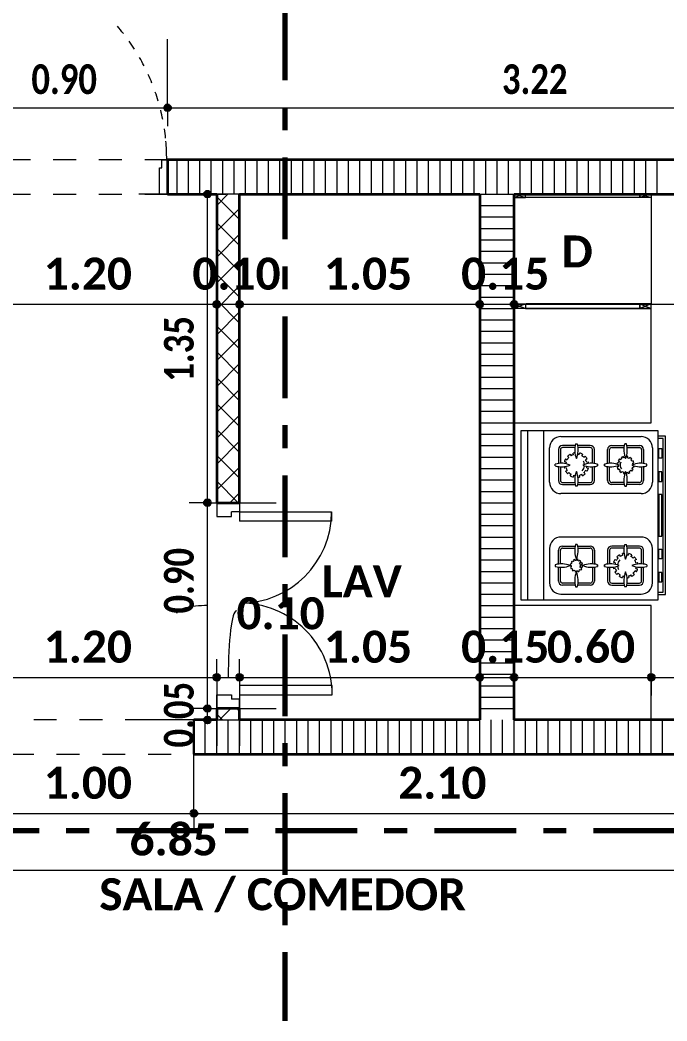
# Model space of a CAD drawing. Header units: metres. Extents: x -144 to 1000, y -717 to 29.
# Drawn here: x 516.97 to 519.798, y -555.442 to -551.063 of the extents above; entities that cross this region are included whole.
import ezdxf

# ---------------------------------------------------------------- set-up
doc = ezdxf.new("R2010")
doc.units = ezdxf.units.M
for name, pattern in [('Basculante', [0.11625, 0.075, -0.04125]), ('Dash Dot 3_16_', [0.595313, 0.357187, -0.119063, 0, -0.119063]), ('Trazo', [0.45, 0.225, -0.225])]:
    doc.linetypes.add(name, pattern=pattern)
doc.layers.get('0').update_dxf_attribs({"color": 1})
for name, color, linetype, lineweight in [('A-ANNO-DIMS', 1, 'Continuous', 9), ('A-DETL-GENF', 1, 'Continuous', 9), ('A-DETL-MEDM', 1, 'Continuous', 30), ('A-DOOR', 1, 'Continuous', 9), ('A-DOOR-FRAM', 1, 'Continuous', 9), ('A-DOOR-HDLN', 1, 'Trazo', 20), ('A-FLOR', 2, 'Continuous', 9), ('A-WALL', 4, 'Continuous', 9), ('G-ANNO-SYMB', 1, 'Continuous', 9), ('G-ANNO-TEXT', 2, 'Continuous', 9), ('G-IMPT', 1, 'Continuous', 9), ('I-FURN', 2, 'Continuous', 9)]:
    doc.layers.add(name, color=color, linetype=linetype, lineweight=lineweight)
doc.layers.add('A-WALL-PATT', color=7, linetype='Continuous', lineweight=35, true_color=0x9c9c9c)
doc.styles.add('Calibri_B_1', font='calibrib.ttf', dxfattribs={"height": 0.135})
doc.styles.add('Calibri_B_5', font='calibrib.ttf', dxfattribs={"height": 0.66})
doc.styles.add('Calibri_B_7', font='calibrib.ttf', dxfattribs={"width": 0.8, "height": 0.18})

# ---------------------------------------------------------------- blocks, each defined once
blk = doc.blocks.new('ESTUFA TIPO - 13-estufa_dwg-319792-Nivel 4 DIM')
at = {"layer": 'G-IMPT'}
for p, q in [((-2234.0276, 503.5424), (-2234.0276, 504.2824)), ((-2233.957, 503.5424), (-2233.957, 504.2824)), ((-2233.882, 504.2574), (-2233.532, 504.2574)), ((-2233.932, 504.0574), (-2233.932, 504.2074)), ((-2233.8201, 504.2179), (-2233.8752, 504.2179)), ((-2233.8214, 504.2089), (-2233.8752, 504.2089)), ((-2233.8184, 504.2253), (-2233.8106, 504.2253)), ((-2233.7537, 504.2179), (-2233.8089, 504.2179)), ((-2233.7537, 504.2089), (-2233.8076, 504.2089)), ((-2233.6602, 504.2179), (-2233.6051, 504.2179)), ((-2233.6602, 504.2089), (-2233.6064, 504.2089)), ((-2233.5956, 504.2253), (-2233.6034, 504.2253)), ((-2233.5939, 504.2179), (-2233.5387, 504.2179)), ((-2233.5926, 504.2089), (-2233.5387, 504.2089)), ((-2233.482, 504.2074), (-2233.482, 504.0574)), ((-2233.8932, 504.1999), (-2233.8932, 504.1391)), ((-2233.8842, 504.1999), (-2233.8842, 504.1398)), ((-2233.8475, 504.1654), (-2233.8529, 504.1708)), ((-2233.8417, 504.1795), (-2233.8378, 504.1728)), ((-2233.8266, 504.1775), (-2233.8286, 504.1849)), ((-2233.8024, 504.1775), (-2233.8004, 504.1849)), ((-2233.7873, 504.1795), (-2233.7912, 504.1728)), ((-2233.7815, 504.1654), (-2233.7761, 504.1708)), ((-2233.7447, 504.1398), (-2233.7447, 504.1999)), ((-2233.7357, 504.1391), (-2233.7357, 504.1999)), ((-2233.6782, 504.1391), (-2233.6782, 504.1999)), ((-2233.6692, 504.1398), (-2233.6692, 504.1999)), ((-2233.6185, 504.1654), (-2233.6158, 504.1607)), ((-2233.608, 504.164), (-2233.6093, 504.1692)), ((-2233.591, 504.164), (-2233.5897, 504.1692)), ((-2233.5805, 504.1654), (-2233.5832, 504.1607)), ((-2233.5297, 504.1999), (-2233.5297, 504.1398)), ((-2233.5207, 504.1999), (-2233.5207, 504.1391)), ((-2233.9074, 504.1285), (-2233.9074, 504.1363)), ((-2233.8932, 504.1257), (-2233.8932, 504.0649)), ((-2233.8842, 504.125), (-2233.8842, 504.0649)), ((-2233.8596, 504.1445), (-2233.867, 504.1465)), ((-2233.8596, 504.1204), (-2233.867, 504.1184)), ((-2233.8615, 504.1596), (-2233.8549, 504.1558)), ((-2233.7675, 504.1596), (-2233.7741, 504.1558)), ((-2233.7694, 504.1445), (-2233.762, 504.1465)), ((-2233.7694, 504.1204), (-2233.762, 504.1184)), ((-2233.7447, 504.0649), (-2233.7447, 504.125)), ((-2233.7357, 504.0649), (-2233.7357, 504.1257)), ((-2233.6782, 504.0649), (-2233.6782, 504.1257)), ((-2233.6692, 504.0649), (-2233.6692, 504.125)), ((-2233.631, 504.1409), (-2233.6362, 504.1423)), ((-2233.631, 504.124), (-2233.6362, 504.1226)), ((-2233.6324, 504.1514), (-2233.6278, 504.1488)), ((-2233.6226, 504.1555), (-2233.6264, 504.1593)), ((-2233.5764, 504.1555), (-2233.5726, 504.1593)), ((-2233.5666, 504.1514), (-2233.5712, 504.1488)), ((-2233.568, 504.1409), (-2233.5628, 504.1423)), ((-2233.568, 504.124), (-2233.5628, 504.1226)), ((-2233.5297, 504.125), (-2233.5297, 504.0649)), ((-2233.5207, 504.1257), (-2233.5207, 504.0649)), ((-2233.5066, 504.1285), (-2233.5066, 504.1363)), ((-2233.8615, 504.1053), (-2233.8549, 504.1091)), ((-2233.8475, 504.0994), (-2233.8529, 504.094)), ((-2233.8417, 504.0854), (-2233.8378, 504.092)), ((-2233.8266, 504.0874), (-2233.8286, 504.08)), ((-2233.8024, 504.0874), (-2233.8004, 504.08)), ((-2233.7873, 504.0854), (-2233.7912, 504.092)), ((-2233.7815, 504.0994), (-2233.7761, 504.094)), ((-2233.7675, 504.1053), (-2233.7741, 504.1091)), ((-2233.6324, 504.1134), (-2233.6278, 504.1161)), ((-2233.6226, 504.1093), (-2233.6264, 504.1055)), ((-2233.6185, 504.0995), (-2233.6158, 504.1041)), ((-2233.608, 504.1009), (-2233.6093, 504.0957)), ((-2233.591, 504.1009), (-2233.5897, 504.0957)), ((-2233.5805, 504.0995), (-2233.5832, 504.1041)), ((-2233.5764, 504.1093), (-2233.5726, 504.1055)), ((-2233.5666, 504.1134), (-2233.5712, 504.1161)), ((-2233.8752, 504.0559), (-2233.8214, 504.0559)), ((-2233.8752, 504.0469), (-2233.8201, 504.0469)), ((-2233.8106, 504.0396), (-2233.8184, 504.0396)), ((-2233.8089, 504.0469), (-2233.7537, 504.0469)), ((-2233.8076, 504.0559), (-2233.7537, 504.0559)), ((-2233.6064, 504.0559), (-2233.6602, 504.0559)), ((-2233.6051, 504.0469), (-2233.6602, 504.0469)), ((-2233.6034, 504.0396), (-2233.5956, 504.0396)), ((-2233.5387, 504.0469), (-2233.5939, 504.0469)), ((-2233.5387, 504.0559), (-2233.5926, 504.0559)), ((-2233.532, 504.0074), (-2233.882, 504.0074)), ((-2233.532, 503.8174), (-2233.882, 503.8174)), ((-2233.932, 503.7674), (-2233.932, 503.6174)), ((-2233.8752, 503.7779), (-2233.8201, 503.7779)), ((-2233.8752, 503.7689), (-2233.8214, 503.7689)), ((-2233.8106, 503.7853), (-2233.8184, 503.7853)), ((-2233.8089, 503.7779), (-2233.7537, 503.7779)), ((-2233.8076, 503.7689), (-2233.7537, 503.7689)), ((-2233.6051, 503.7779), (-2233.6602, 503.7779)), ((-2233.6064, 503.7689), (-2233.6602, 503.7689)), ((-2233.6034, 503.7853), (-2233.5956, 503.7853)), ((-2233.5387, 503.7779), (-2233.5939, 503.7779)), ((-2233.5387, 503.7689), (-2233.5926, 503.7689)), ((-2233.482, 503.6174), (-2233.482, 503.7674)), ((-2233.8932, 503.6991), (-2233.8932, 503.7599)), ((-2233.8842, 503.6998), (-2233.8842, 503.7599)), ((-2233.7447, 503.7599), (-2233.7447, 503.6998)), ((-2233.7357, 503.7599), (-2233.7357, 503.6991)), ((-2233.6782, 503.7599), (-2233.6782, 503.6991)), ((-2233.6692, 503.7599), (-2233.6692, 503.6998)), ((-2233.6325, 503.7254), (-2233.6379, 503.7308)), ((-2233.6267, 503.7395), (-2233.6228, 503.7328)), ((-2233.6116, 503.7375), (-2233.6136, 503.7449)), ((-2233.5874, 503.7375), (-2233.5854, 503.7449)), ((-2233.5723, 503.7395), (-2233.5762, 503.7328)), ((-2233.5665, 503.7254), (-2233.5611, 503.7308)), ((-2233.5297, 503.6998), (-2233.5297, 503.7599)), ((-2233.5207, 503.6991), (-2233.5207, 503.7599)), ((-2233.9074, 503.6963), (-2233.9074, 503.6885)), ((-2233.8932, 503.6249), (-2233.8932, 503.6857)), ((-2233.8842, 503.6249), (-2233.8842, 503.685)), ((-2233.8417, 503.6924), (-2233.8378, 503.6924)), ((-2233.837, 503.6985), (-2233.8407, 503.6995)), ((-2233.837, 503.6864), (-2233.8407, 503.6854)), ((-2233.838, 503.706), (-2233.8347, 503.7041)), ((-2233.838, 503.6788), (-2233.8347, 503.6808)), ((-2233.831, 503.7089), (-2233.8337, 503.7116)), ((-2233.8281, 503.7159), (-2233.8262, 503.7126)), ((-2233.8205, 503.715), (-2233.8215, 503.7187)), ((-2233.8145, 503.7196), (-2233.8145, 503.7158)), ((-2233.8085, 503.715), (-2233.8075, 503.7187)), ((-2233.8009, 503.7159), (-2233.8028, 503.7126)), ((-2233.798, 503.7089), (-2233.7953, 503.7116)), ((-2233.791, 503.706), (-2233.7943, 503.7041)), ((-2233.791, 503.6788), (-2233.7943, 503.6808)), ((-2233.792, 503.6985), (-2233.7883, 503.6995)), ((-2233.792, 503.6864), (-2233.7883, 503.6854)), ((-2233.7873, 503.6924), (-2233.7912, 503.6924)), ((-2233.7447, 503.685), (-2233.7447, 503.6249)), ((-2233.7357, 503.6857), (-2233.7357, 503.6249)), ((-2233.6782, 503.6857), (-2233.6782, 503.6249)), ((-2233.6692, 503.685), (-2233.6692, 503.6249)), ((-2233.6446, 503.7045), (-2233.652, 503.7065)), ((-2233.6446, 503.6804), (-2233.652, 503.6784)), ((-2233.6465, 503.7196), (-2233.6399, 503.7158)), ((-2233.5525, 503.7196), (-2233.5591, 503.7158)), ((-2233.5544, 503.7045), (-2233.547, 503.7065)), ((-2233.5544, 503.6804), (-2233.547, 503.6784)), ((-2233.5297, 503.6249), (-2233.5297, 503.685)), ((-2233.5207, 503.6249), (-2233.5207, 503.6857)), ((-2233.5066, 503.6963), (-2233.5066, 503.6885)), ((-2233.831, 503.6759), (-2233.8337, 503.6732)), ((-2233.8281, 503.6689), (-2233.8262, 503.6722)), ((-2233.8205, 503.6699), (-2233.8215, 503.6662)), ((-2233.8145, 503.6653), (-2233.8145, 503.6691)), ((-2233.8085, 503.6699), (-2233.8075, 503.6662)), ((-2233.8009, 503.6689), (-2233.8028, 503.6722)), ((-2233.798, 503.6759), (-2233.7953, 503.6732)), ((-2233.6465, 503.6653), (-2233.6399, 503.6691)), ((-2233.6325, 503.6594), (-2233.6379, 503.654)), ((-2233.6267, 503.6454), (-2233.6228, 503.652)), ((-2233.6116, 503.6474), (-2233.6136, 503.64)), ((-2233.5874, 503.6474), (-2233.5854, 503.64)), ((-2233.5723, 503.6454), (-2233.5762, 503.652)), ((-2233.5665, 503.6594), (-2233.5611, 503.654)), ((-2233.5525, 503.6653), (-2233.5591, 503.6691)), ((-2233.8214, 503.6159), (-2233.8752, 503.6159)), ((-2233.8201, 503.6069), (-2233.8752, 503.6069)), ((-2233.8184, 503.5996), (-2233.8106, 503.5996)), ((-2233.7537, 503.6069), (-2233.8089, 503.6069)), ((-2233.7537, 503.6159), (-2233.8076, 503.6159)), ((-2233.6602, 503.6159), (-2233.6064, 503.6159)), ((-2233.6602, 503.6069), (-2233.6051, 503.6069)), ((-2233.5956, 503.5996), (-2233.6034, 503.5996)), ((-2233.5939, 503.6069), (-2233.5387, 503.6069)), ((-2233.5926, 503.6159), (-2233.5387, 503.6159)), ((-2233.882, 503.5674), (-2233.532, 503.5674))]:
    blk.add_line(p, q, dxfattribs=at)
at = {"layer": 'G-IMPT', "flags": 128}
for points in [[(-2234.057, 504.2824), (-2234.057, 503.5424), (-2233.457, 503.5424), (-2233.457, 504.2824)], [(-2233.4538, 504.1621), (-2233.4538, 504.2041), (-2233.4404, 504.2041), (-2233.4404, 504.1621)], [(-2233.7216, 504.1363), (-2233.7216, 504.1285)], [(-2233.6924, 504.1363), (-2233.6924, 504.1285)], [(-2233.4538, 504.1027), (-2233.4538, 504.0608), (-2233.4404, 504.0608), (-2233.4404, 504.1027)], [(-2233.4543, 504.0034), (-2233.4543, 503.8215), (-2233.4409, 503.8215), (-2233.4409, 504.0034)], [(-2233.4538, 503.7221), (-2233.4538, 503.7641), (-2233.4404, 503.7641), (-2233.4404, 503.7221)], [(-2233.7216, 503.6963), (-2233.7216, 503.6885)], [(-2233.6924, 503.6885), (-2233.6924, 503.6963)], [(-2233.4538, 503.6627), (-2233.4538, 503.6208), (-2233.4404, 503.6208), (-2233.4404, 503.6627)]]:
    blk.add_lwpolyline(points, close=True, dxfattribs=at)
for points in [[(-2233.457, 503.5664), (-2233.4247, 503.5664), (-2233.4247, 504.2584), (-2233.457, 504.2584)], [(-2233.457, 503.5764), (-2233.4347, 503.5764), (-2233.4347, 504.2484), (-2233.457, 504.2484)]]:
    blk.add_lwpolyline(points, dxfattribs=at)
at = {"layer": 'G-IMPT'}
for centre, radius, start, end in [((-2233.882, 504.2074), 0.05, 90, 180), ((-2233.532, 504.2074), 0.05, 360, 90), ((-2233.8752, 504.1999), 0.018, 90, 180), ((-2233.8752, 504.1999), 0.009, 90, 180), ((-2233.7205, 504.1985), 0.1015, 164.6884, 202.146), ((-2233.9085, 504.1985), 0.1015, 337.854, 15.3116), ((-2233.7537, 504.1999), 0.018, 0, 90), ((-2233.7537, 504.1999), 0.009, 0, 90), ((-2233.6602, 504.1999), 0.018, 90, 180), ((-2233.6602, 504.1999), 0.009, 90, 180), ((-2233.5055, 504.1985), 0.1015, 164.6884, 202.146), ((-2233.6935, 504.1985), 0.1015, 337.854, 15.3116), ((-2233.5387, 504.1999), 0.018, 0, 90), ((-2233.5387, 504.1999), 0.009, 0, 90), ((-2233.8145, 504.1324), 0.0467, 135, 150), ((-2233.8145, 504.1324), 0.0543, 120, 135), ((-2233.8145, 504.1324), 0.0467, 105, 120), ((-2233.8145, 504.1324), 0.0543, 97.1393, 105), ((-2233.8145, 504.1324), 0.0467, 75, 83.1767), ((-2233.8145, 504.1324), 0.0543, 60, 75), ((-2233.8145, 504.1324), 0.0467, 45, 60), ((-2233.8145, 504.1324), 0.0543, 30, 45), ((-2233.5995, 504.1324), 0.0327, 120, 135), ((-2233.5995, 504.1324), 0.038, 105, 120), ((-2233.5995, 504.1324), 0.0327, 93.1677, 105), ((-2233.5995, 504.1324), 0.038, 75, 84.7459), ((-2233.5995, 504.1324), 0.0327, 60, 75), ((-2233.5995, 504.1324), 0.038, 45, 60), ((-2233.8806, 504.0385), 0.1015, 67.854, 105.3116), ((-2233.8806, 504.2264), 0.1015, 254.6884, 292.146), ((-2233.8145, 504.1324), 0.0543, 187.1393, 195), ((-2233.8145, 504.1324), 0.0543, 150, 165), ((-2233.8145, 504.1324), 0.0467, 165, 173.1767), ((-2233.8145, 504.1324), 0.0467, 195, 210), ((-2233.8145, 504.1324), 0.0351, 315, 355.75), ((-2233.7484, 504.0385), 0.1015, 74.6884, 112.146), ((-2233.7484, 504.0385), 0.1015, 74.6884, 112.146), ((-2233.7484, 504.2264), 0.1015, 247.854, 285.3116), ((-2233.7484, 504.2264), 0.1015, 247.854, 285.3116), ((-2233.8145, 504.1324), 0.0351, 4.25, 30), ((-2233.8145, 504.1324), 0.0467, 15, 30), ((-2233.8145, 504.1324), 0.0467, 345, 353.1767), ((-2233.8145, 504.1324), 0.0543, 330, 345), ((-2233.8145, 504.1324), 0.0543, 7.1393, 15), ((-2233.6656, 504.0385), 0.1015, 67.854, 105.3116), ((-2233.6656, 504.0385), 0.1015, 67.854, 105.3116), ((-2233.6656, 504.2264), 0.1015, 254.6884, 292.146), ((-2233.6656, 504.2264), 0.1015, 254.6884, 292.146), ((-2233.5995, 504.1324), 0.038, 165, 174.7459), ((-2233.5995, 504.1324), 0.038, 195, 210), ((-2233.5995, 504.1324), 0.038, 135, 150), ((-2233.5995, 504.1324), 0.0327, 183.1677, 195), ((-2233.5995, 504.1324), 0.0327, 150, 165), ((-2233.5995, 504.1324), 0.0245, 150, 225), ((-2233.5995, 504.1324), 0.0327, 30, 45), ((-2233.5334, 504.0385), 0.1015, 74.6884, 112.146), ((-2233.5334, 504.2264), 0.1015, 247.854, 285.3116), ((-2233.5995, 504.1324), 0.0327, 330, 345), ((-2233.5995, 504.1324), 0.0327, 3.1677, 15), ((-2233.5995, 504.1324), 0.038, 15, 30), ((-2233.5995, 504.1324), 0.038, 345, 354.7459), ((-2233.8145, 504.1324), 0.0543, 210, 225), ((-2233.8145, 504.1324), 0.0467, 225, 240), ((-2233.8145, 504.1324), 0.0543, 240, 255), ((-2233.8145, 504.1324), 0.0467, 255, 263.1767), ((-2233.7205, 504.0663), 0.1015, 157.854, 195.3116), ((-2233.9085, 504.0663), 0.1015, 344.6884, 22.146), ((-2233.8145, 504.1324), 0.0543, 277.1393, 285), ((-2233.8145, 504.1324), 0.0467, 285, 300), ((-2233.8145, 504.1324), 0.0543, 300, 315), ((-2233.8145, 504.1324), 0.0467, 315, 330), ((-2233.5995, 504.1324), 0.0327, 210, 225), ((-2233.5995, 504.1324), 0.038, 225, 240), ((-2233.5995, 504.1324), 0.0327, 240, 255), ((-2233.5995, 504.1324), 0.038, 255, 264.7459), ((-2233.5055, 504.0663), 0.1015, 157.854, 195.3116), ((-2233.6935, 504.0663), 0.1015, 344.6884, 22.146), ((-2233.5995, 504.1324), 0.0327, 273.1677, 285), ((-2233.5995, 504.1324), 0.038, 285, 300), ((-2233.5995, 504.1324), 0.0327, 300, 315), ((-2233.5995, 504.1324), 0.038, 315, 330), ((-2233.882, 504.0574), 0.05, 180, 270), ((-2233.8752, 504.0649), 0.018, 180, 270), ((-2233.8752, 504.0649), 0.009, 180, 270), ((-2233.7537, 504.0649), 0.018, 270, 0), ((-2233.7537, 504.0649), 0.009, 270, 0), ((-2233.6602, 504.0649), 0.018, 180, 270), ((-2233.6602, 504.0649), 0.009, 180, 270), ((-2233.5387, 504.0649), 0.009, 270, 360), ((-2233.5387, 504.0649), 0.018, 270, 0), ((-2233.532, 504.0574), 0.05, 270, 0), ((-2233.882, 503.7674), 0.05, 90, 180), ((-2233.532, 503.7674), 0.05, 360, 90), ((-2233.8752, 503.7599), 0.018, 90, 180), ((-2233.8752, 503.7599), 0.009, 90, 180), ((-2233.7205, 503.7585), 0.1015, 164.6884, 202.146), ((-2233.9085, 503.7585), 0.1015, 337.854, 15.3116), ((-2233.7537, 503.7599), 0.018, 0, 90), ((-2233.7537, 503.7599), 0.009, 0, 90), ((-2233.6602, 503.7599), 0.018, 90, 180), ((-2233.6602, 503.7599), 0.009, 90, 180), ((-2233.5055, 503.7585), 0.1015, 164.6884, 202.146), ((-2233.6935, 503.7585), 0.1015, 337.854, 15.3116), ((-2233.5387, 503.7599), 0.018, 0, 90), ((-2233.5387, 503.7599), 0.009, 0, 90), ((-2233.5995, 503.6924), 0.0467, 135, 150), ((-2233.5995, 503.6924), 0.0543, 120, 135), ((-2233.5995, 503.6924), 0.0467, 105, 120), ((-2233.5995, 503.6924), 0.0543, 97.1393, 105), ((-2233.5995, 503.6924), 0.0467, 75, 83.1767), ((-2233.5995, 503.6924), 0.0543, 60, 75), ((-2233.5995, 503.6924), 0.0467, 45, 60), ((-2233.5995, 503.6924), 0.0543, 30, 45), ((-2233.8806, 503.5985), 0.1015, 67.854, 105.3116), ((-2233.8806, 503.7864), 0.1015, 254.6884, 292.146), ((-2233.8145, 503.6924), 0.0272, 165, 180), ((-2233.8145, 503.6924), 0.0272, 195, 210), ((-2233.8145, 503.6924), 0.0272, 135, 150), ((-2233.8145, 503.6924), 0.0233, 180, 195), ((-2233.8145, 503.6924), 0.0233, 150, 165), ((-2233.8145, 503.6924), 0.0233, 210, 225), ((-2233.8145, 503.6924), 0.0233, 120, 135), ((-2233.8145, 503.6924), 0.0272, 105, 120), ((-2233.8145, 503.6924), 0.0233, 90, 105), ((-2233.8145, 503.6924), 0.0272, 75, 90), ((-2233.8145, 503.6924), 0.0233, 60, 75), ((-2233.8145, 503.6924), 0.0175, 330, 45), ((-2233.8145, 503.6924), 0.0272, 45, 60), ((-2233.8145, 503.6924), 0.0233, 30, 45), ((-2233.8145, 503.6924), 0.0233, 330, 345), ((-2233.8145, 503.6924), 0.0233, 360, 15), ((-2233.8145, 503.6924), 0.0272, 15, 30), ((-2233.8145, 503.6924), 0.0272, 345, 360), ((-2233.7484, 503.5985), 0.1015, 74.6884, 112.146), ((-2233.7484, 503.5985), 0.1015, 74.6884, 112.146), ((-2233.7484, 503.7864), 0.1015, 247.854, 285.3116), ((-2233.7484, 503.7864), 0.1015, 247.854, 285.3116), ((-2233.6656, 503.5985), 0.1015, 67.854, 105.3116), ((-2233.6656, 503.5985), 0.1015, 67.854, 105.3116), ((-2233.6656, 503.7864), 0.1015, 254.6884, 292.146), ((-2233.6656, 503.7864), 0.1015, 254.6884, 292.146), ((-2233.5995, 503.6924), 0.0543, 187.1393, 195), ((-2233.5995, 503.6924), 0.0543, 150, 165), ((-2233.5995, 503.6924), 0.0467, 165, 173.1767), ((-2233.5995, 503.6924), 0.0467, 195, 210), ((-2233.5995, 503.6924), 0.0351, 135, 175.75), ((-2233.5995, 503.6924), 0.0351, 184.25, 210), ((-2233.5334, 503.5985), 0.1015, 74.6884, 112.146), ((-2233.5334, 503.7864), 0.1015, 247.854, 285.3116), ((-2233.5995, 503.6924), 0.0467, 15, 30), ((-2233.5995, 503.6924), 0.0467, 345, 353.1767), ((-2233.5995, 503.6924), 0.0543, 7.1393, 15), ((-2233.8145, 503.6924), 0.0272, 225, 240), ((-2233.8145, 503.6924), 0.0233, 240, 255), ((-2233.7205, 503.6263), 0.1015, 157.854, 195.3116), ((-2233.8145, 503.6924), 0.0272, 255, 270), ((-2233.8145, 503.6924), 0.0233, 270, 285), ((-2233.9085, 503.6263), 0.1015, 344.6884, 22.146), ((-2233.8145, 503.6924), 0.0272, 285, 300), ((-2233.8145, 503.6924), 0.0233, 300, 315), ((-2233.8145, 503.6924), 0.0272, 315, 330), ((-2233.5995, 503.6924), 0.0543, 210, 225), ((-2233.5995, 503.6924), 0.0467, 225, 240), ((-2233.5995, 503.6924), 0.0543, 240, 255), ((-2233.5995, 503.6924), 0.0467, 255, 263.1767), ((-2233.5055, 503.6263), 0.1015, 157.854, 195.3116), ((-2233.6935, 503.6263), 0.1015, 344.6884, 22.146), ((-2233.5995, 503.6924), 0.0543, 277.1393, 285), ((-2233.5995, 503.6924), 0.0467, 285, 300), ((-2233.5995, 503.6924), 0.0543, 300, 315), ((-2233.5995, 503.6924), 0.0467, 315, 330), ((-2233.5995, 503.6924), 0.0543, 330, 345), ((-2233.882, 503.6174), 0.05, 180, 270), ((-2233.8752, 503.6249), 0.018, 180, 270), ((-2233.8752, 503.6249), 0.009, 180, 270), ((-2233.7537, 503.6249), 0.009, 270, 0), ((-2233.7537, 503.6249), 0.018, 270, 360), ((-2233.6602, 503.6249), 0.018, 180, 270), ((-2233.6602, 503.6249), 0.009, 180, 270), ((-2233.5387, 503.6249), 0.018, 270, 360), ((-2233.5387, 503.6249), 0.009, 270, 0), ((-2233.532, 503.6174), 0.05, 270, 0)]:
    blk.add_arc(centre, radius, start, end, dxfattribs=at)
blk = doc.blocks.new('I')
at = {"layer": 'A-ANNO-DIMS', "lineweight": 25}
h = blk.add_hatch(color=256, dxfattribs=at)
edge = h.paths.add_edge_path()
edge.add_arc((513.8455, -489.7823), 0.015, 0, 360)
h = blk.add_hatch(color=256, dxfattribs=at)
edge = h.paths.add_edge_path()
edge.add_arc((513.8455, -489.7823), 0.015, 0, 360)
h = blk.add_hatch(color=256, dxfattribs=at)
edge = h.paths.add_edge_path()
edge.add_arc((514.0198, -490.16), 0.015, 0, 360)
h = blk.add_hatch(color=256, dxfattribs=at)
edge = h.paths.add_edge_path()
edge.add_arc((514.0605, -490.642), 0.015, 0, 360)
h = blk.add_hatch(color=256, dxfattribs=at)
edge = h.paths.add_edge_path()
edge.add_arc((514.0605, -490.642), 0.015, 0, 360)
h = blk.add_hatch(color=256, dxfattribs=at)
edge = h.paths.add_edge_path()
edge.add_arc((514.1605, -490.642), 0.015, 0, 360)
h = blk.add_hatch(color=256, dxfattribs=at)
edge = h.paths.add_edge_path()
edge.add_arc((514.1605, -490.642), 0.015, 0, 360)
h = blk.add_hatch(color=256, dxfattribs=at)
edge = h.paths.add_edge_path()
edge.add_arc((515.2107, -490.642), 0.015, 0, 360)
h = blk.add_hatch(color=256, dxfattribs=at)
edge = h.paths.add_edge_path()
edge.add_arc((515.2107, -490.642), 0.015, 0, 360)
h = blk.add_hatch(color=256, dxfattribs=at)
edge = h.paths.add_edge_path()
edge.add_arc((515.3607, -490.642), 0.015, 0, 360)
h = blk.add_hatch(color=256, dxfattribs=at)
edge = h.paths.add_edge_path()
edge.add_arc((515.3607, -490.642), 0.015, 0, 360)
h = blk.add_hatch(color=256, dxfattribs=at)
edge = h.paths.add_edge_path()
edge.add_arc((514.0198, -491.51), 0.015, 0, 360)
h = blk.add_hatch(color=256, dxfattribs=at)
edge = h.paths.add_edge_path()
edge.add_arc((514.0198, -491.51), 0.015, 0, 360)
h = blk.add_hatch(color=256, dxfattribs=at)
edge = h.paths.add_edge_path()
edge.add_arc((514.0605, -492.2737), 0.015, 0, 360)
h = blk.add_hatch(color=256, dxfattribs=at)
edge = h.paths.add_edge_path()
edge.add_arc((514.0605, -492.2737), 0.015, 0, 360)
h = blk.add_hatch(color=256, dxfattribs=at)
edge = h.paths.add_edge_path()
edge.add_arc((514.1605, -492.2737), 0.015, 0, 360)
h = blk.add_hatch(color=256, dxfattribs=at)
edge = h.paths.add_edge_path()
edge.add_arc((514.1605, -492.2737), 0.015, 0, 360)
h = blk.add_hatch(color=256, dxfattribs=at)
edge = h.paths.add_edge_path()
edge.add_arc((515.2107, -492.2737), 0.015, 0, 360)
h = blk.add_hatch(color=256, dxfattribs=at)
edge = h.paths.add_edge_path()
edge.add_arc((515.2107, -492.2737), 0.015, 0, 360)
h = blk.add_hatch(color=256, dxfattribs=at)
edge = h.paths.add_edge_path()
edge.add_arc((515.3607, -492.2737), 0.015, 0, 360)
h = blk.add_hatch(color=256, dxfattribs=at)
edge = h.paths.add_edge_path()
edge.add_arc((515.3607, -492.2737), 0.015, 0, 360)
h = blk.add_hatch(color=256, dxfattribs=at)
edge = h.paths.add_edge_path()
edge.add_arc((515.9607, -492.2737), 0.015, 0, 360)
h = blk.add_hatch(color=256, dxfattribs=at)
edge = h.paths.add_edge_path()
edge.add_arc((515.9607, -492.2737), 0.015, 0, 360)
h = blk.add_hatch(color=256, dxfattribs=at)
edge = h.paths.add_edge_path()
edge.add_arc((514.0198, -492.41), 0.015, 0, 360)
h = blk.add_hatch(color=256, dxfattribs=at)
edge = h.paths.add_edge_path()
edge.add_arc((514.0198, -492.41), 0.015, 0, 360)
h = blk.add_hatch(color=256, dxfattribs=at)
edge = h.paths.add_edge_path()
edge.add_arc((514.0198, -492.46), 0.015, 0, 360)
h = blk.add_hatch(color=256, dxfattribs=at)
edge = h.paths.add_edge_path()
edge.add_arc((513.9605, -492.8689), 0.015, 0, 360)
h = blk.add_hatch(color=256, dxfattribs=at)
edge = h.paths.add_edge_path()
edge.add_arc((513.9605, -492.8689), 0.015, 0, 360)
at = {"layer": 'A-ANNO-DIMS'}
for p, q in [((513.8455, -489.7823), (513.8455, -489.4823)), ((513.8455, -489.7823), (513.8455, -489.4823)), ((512.9455, -489.7823), (513.8455, -489.7823)), ((513.8455, -489.7823), (513.8455, -489.8623)), ((513.8455, -489.7823), (517.0607, -489.7823)), ((513.8455, -489.7823), (513.8455, -489.8623)), ((514.0198, -490.16), (513.7198, -490.16)), ((514.0198, -491.51), (514.0198, -490.16)), ((514.0198, -490.16), (514.0998, -490.16)), ((514.0605, -490.642), (514.0605, -490.342)), ((514.0605, -490.642), (514.0605, -490.342)), ((514.1605, -490.642), (514.1605, -490.342)), ((514.1605, -490.642), (514.1605, -490.342)), ((515.2107, -490.642), (515.2107, -490.342)), ((515.2107, -490.642), (515.2107, -490.342)), ((515.3607, -490.642), (515.3607, -490.342)), ((515.3607, -490.642), (515.3607, -490.342)), ((512.8605, -490.642), (514.0605, -490.642)), ((514.0605, -490.642), (514.0605, -490.722)), ((514.0605, -490.642), (514.1605, -490.642)), ((514.0605, -490.642), (514.0605, -490.722)), ((514.1605, -490.642), (514.1605, -490.722)), ((514.1605, -490.642), (515.2107, -490.642)), ((514.1605, -490.642), (514.1605, -490.722)), ((515.2107, -490.642), (515.2107, -490.722)), ((515.2107, -490.642), (515.3607, -490.642)), ((515.2107, -490.642), (515.2107, -490.722)), ((515.3607, -490.642), (515.3607, -490.722)), ((515.3607, -490.642), (517.7606, -490.642)), ((515.3607, -490.642), (515.3607, -490.722)), ((514.0198, -491.51), (513.9398, -491.51)), ((514.0198, -491.51), (513.9398, -491.51)), ((514.0198, -492.41), (514.0198, -491.51)), ((514.0198, -491.51), (514.3198, -491.51)), ((514.0198, -491.51), (514.3198, -491.51)), ((515.2107, -492.2737), (515.2107, -491.9737)), ((515.2107, -492.2737), (515.2107, -491.9737)), ((515.3607, -492.2737), (515.3607, -491.9737)), ((515.3607, -492.2737), (515.3607, -491.9737)), ((515.9607, -492.2737), (515.9607, -491.9737)), ((515.9607, -492.2737), (515.9607, -491.9737)), ((514.0605, -492.2737), (514.0605, -492.1937)), ((514.0605, -492.2737), (514.0605, -492.1937)), ((514.1605, -492.2737), (514.1605, -492.1937)), ((514.1605, -492.2737), (514.1605, -492.1937)), ((512.8605, -492.2737), (514.0605, -492.2737)), ((514.0605, -492.2737), (514.0605, -492.5737)), ((514.0605, -492.2737), (514.1605, -492.2737)), ((514.0605, -492.2737), (514.0605, -492.5737)), ((514.1605, -492.2737), (514.1605, -492.5737)), ((514.1605, -492.2737), (515.2107, -492.2737)), ((514.1605, -492.2737), (514.1605, -492.5737)), ((515.2107, -492.2737), (515.2107, -492.3537)), ((515.2107, -492.2737), (515.3607, -492.2737)), ((515.2107, -492.2737), (515.2107, -492.3537)), ((515.3607, -492.2737), (515.3607, -492.3537)), ((515.3607, -492.2737), (515.9607, -492.2737)), ((515.3607, -492.2737), (515.3607, -492.3537)), ((515.9607, -492.2737), (515.9607, -492.3537)), ((515.9607, -492.2737), (517.1607, -492.2737)), ((515.9607, -492.2737), (515.9607, -492.3537)), ((514.0198, -492.41), (513.9398, -492.41)), ((514.0198, -492.41), (513.9398, -492.41)), ((514.0198, -492.46), (514.0198, -492.41)), ((514.0198, -492.41), (514.3198, -492.41)), ((514.0198, -492.41), (514.3198, -492.41)), ((514.0198, -492.46), (513.7198, -492.46)), ((514.0198, -492.46), (514.0998, -492.46)), ((513.9605, -492.8689), (513.9605, -492.5689)), ((513.9605, -492.8689), (513.9605, -492.5689)), ((512.9605, -492.8689), (513.9605, -492.8689)), ((513.9605, -492.8689), (513.9605, -492.9489)), ((513.9605, -492.8689), (516.0607, -492.8689)), ((513.9605, -492.8689), (513.9605, -492.9489)), ((510.4107, -493.1167), (517.2608, -493.1167))]:
    blk.add_line(p, q, dxfattribs=at)
at = {"layer": 'A-ANNO-DIMS', "lineweight": 25}
for centre in [(513.8455, -489.7823), (513.8455, -489.7823), (514.0198, -490.16), (514.0605, -490.642), (514.0605, -490.642), (514.1605, -490.642), (514.1605, -490.642), (515.2107, -490.642), (515.2107, -490.642), (515.3607, -490.642), (515.3607, -490.642), (514.0198, -491.51), (514.0198, -491.51), (514.0605, -492.2737), (514.0605, -492.2737), (514.1605, -492.2737), (514.1605, -492.2737), (515.2107, -492.2737), (515.2107, -492.2737), (515.3607, -492.2737), (515.3607, -492.2737), (515.9607, -492.2737), (515.9607, -492.2737), (514.0198, -492.41), (514.0198, -492.41), (514.0198, -492.46), (513.9605, -492.8689), (513.9605, -492.8689)]:
    blk.add_circle(centre, 0.015, dxfattribs=at)
at = {"layer": 'A-ANNO-DIMS'}
for centre, major_axis, ratio, start_param, end_param in [((514.0198, -491.9946), (0.1355, 0), 0.255929, 1.570796, 3.141593), ((514.1467, -492.2737), (0, 0.2914), 0.124125, 0, 1.570796)]:
    blk.add_ellipse(centre, major_axis=major_axis, ratio=ratio, start_param=start_param, end_param=end_param, dxfattribs=at)
at = {"layer": 'A-DETL-GENF', "linetype": 'Basculante'}
for p, q in [((513.8455, -490.01), (512.9455, -490.01)), ((513.8455, -490.16), (513.8455, -490.01)), ((512.9455, -490.16), (513.8455, -490.16)), ((513.9605, -492.46), (512.9605, -492.46)), ((512.9605, -492.61), (513.9605, -492.61))]:
    blk.add_line(p, q, dxfattribs=at)
at = {"layer": 'A-DETL-MEDM'}
blk.add_line((513.9605, -492.61), (513.9605, -492.46), dxfattribs=at)
at = {"layer": 'A-DOOR', "lineweight": 15}
for p, q in [((514.1605, -491.5504), (514.1605, -491.5904)), ((514.1605, -491.5504), (514.5626, -491.5504)), ((514.5626, -491.5504), (514.5626, -491.5904)), ((514.5626, -491.5904), (514.1605, -491.5904)), ((514.1605, -492.31), (514.1605, -492.35)), ((514.5655, -492.31), (514.1605, -492.31)), ((514.5655, -492.35), (514.5655, -492.31)), ((514.1605, -492.35), (514.5655, -492.35))]:
    blk.add_line(p, q, dxfattribs=at)
at = {"layer": 'A-DOOR'}
for centre, radius, start, end in [((512.947, -490.0079), 0.8947, 37.9295, 40.6298), ((512.947, -490.0079), 0.8947, 32.5538, 35.2378), ((512.947, -490.0079), 0.8947, 27.2056, 29.8767), ((512.947, -490.0079), 0.8947, 21.8777, 24.5395), ((512.947, -490.0079), 0.8947, 16.5629, 19.2191), ((512.947, -490.0079), 0.8947, 11.2538, 13.9081), ((512.947, -490.0079), 0.8947, 5.9429, 8.5991), ((512.947, -490.0079), 0.8947, 0, 5.1398), ((514.1639, -491.5504), 0.3987, 270, 0), ((514.1646, -492.35), 0.4009, 0, 90.0948)]:
    blk.add_arc(centre, radius, start, end, dxfattribs=at)
at = {"layer": 'A-DOOR-FRAM'}
for p, q in [((513.8205, -490.01), (513.8455, -490.01)), ((513.8205, -490.045), (513.8205, -490.01)), ((513.8105, -490.045), (513.8205, -490.045)), ((513.8105, -490.16), (513.8105, -490.045)), ((513.8455, -490.16), (513.8105, -490.16)), ((514.0605, -491.51), (514.0605, -491.57)), ((514.1605, -491.51), (514.0605, -491.51)), ((514.1255, -491.57), (514.1255, -491.5504)), ((514.1605, -491.5504), (514.1255, -491.5504)), ((514.1605, -491.51), (514.1605, -491.5504)), ((514.0605, -491.57), (514.1255, -491.57)), ((514.0605, -492.35), (514.1255, -492.35)), ((514.0605, -492.41), (514.0605, -492.35)), ((514.1255, -492.35), (514.1255, -492.3696)), ((514.1605, -492.3696), (514.1255, -492.3696)), ((514.1605, -492.41), (514.1605, -492.3696)), ((514.1605, -492.41), (514.0605, -492.41))]:
    blk.add_line(p, q, dxfattribs=at)
at = {"layer": 'A-DOOR-HDLN'}
blk.add_line((513.8455, -490.16), (513.8455, -490.01), dxfattribs=at)
at = {"layer": 'A-FLOR'}
for p, q in [((515.9607, -490.66), (515.3607, -490.66)), ((515.9607, -491.16), (515.9607, -490.66)), ((515.3607, -491.16), (515.9607, -491.16)), ((515.9607, -491.96), (515.3607, -491.96)), ((515.9607, -492.46), (515.9607, -491.96))]:
    blk.add_line(p, q, dxfattribs=at)
at = {"layer": 'A-WALL', "lineweight": 35}
for p, q in [((517.0607, -490.01), (513.8455, -490.01)), ((513.8455, -490.01), (513.8455, -490.16)), ((513.8455, -490.16), (514.0605, -490.16)), ((514.0605, -490.16), (514.0605, -491.51)), ((514.1605, -490.16), (515.2107, -490.16)), ((514.1605, -491.51), (514.1605, -490.16)), ((515.2107, -490.16), (515.2107, -492.46)), ((515.3607, -490.16), (517.7606, -490.16)), ((515.3607, -492.46), (515.3607, -490.16)), ((514.0605, -491.51), (514.1605, -491.51)), ((514.0605, -492.41), (514.0605, -492.46)), ((514.1605, -492.41), (514.0605, -492.41)), ((514.1605, -492.46), (514.1605, -492.41)), ((514.0605, -492.46), (513.9605, -492.46)), ((515.2107, -492.46), (514.1605, -492.46)), ((516.0607, -492.46), (515.3607, -492.46)), ((513.9605, -492.61), (516.0607, -492.61))]:
    blk.add_line(p, q, dxfattribs=at)
at = {"layer": 'A-WALL'}
for p, q in [((514.1605, -490.16), (514.0605, -490.16)), ((514.0605, -492.46), (514.1605, -492.46))]:
    blk.add_line(p, q, dxfattribs=at)
at = {"layer": 'A-WALL-PATT', "color": 8, "lineweight": 5, "true_color": 0x727272}
for p, q in [((513.8853, -490.01), (513.8853, -490.16)), ((513.9353, -490.01), (513.9353, -490.16)), ((513.9853, -490.01), (513.9853, -490.16)), ((514.0353, -490.01), (514.0353, -490.16)), ((514.0853, -490.01), (514.0853, -490.16)), ((514.1353, -490.01), (514.1353, -490.16)), ((514.1853, -490.01), (514.1853, -490.16)), ((514.2353, -490.01), (514.2353, -490.16)), ((514.2853, -490.01), (514.2853, -490.16)), ((514.3353, -490.01), (514.3353, -490.16)), ((514.3853, -490.01), (514.3853, -490.16)), ((514.4353, -490.01), (514.4353, -490.16)), ((514.4853, -490.01), (514.4853, -490.16)), ((514.5353, -490.01), (514.5353, -490.16)), ((514.5853, -490.01), (514.5853, -490.16)), ((514.6353, -490.01), (514.6353, -490.16)), ((514.6853, -490.01), (514.6853, -490.16)), ((514.7353, -490.01), (514.7353, -490.16)), ((514.7853, -490.01), (514.7853, -490.16)), ((514.8353, -490.01), (514.8353, -490.16)), ((514.8853, -490.01), (514.8853, -490.16)), ((514.9353, -490.01), (514.9353, -490.16)), ((514.9853, -490.01), (514.9853, -490.16)), ((515.0353, -490.01), (515.0353, -490.16)), ((515.0853, -490.01), (515.0853, -490.16)), ((515.1353, -490.01), (515.1353, -490.16)), ((515.1853, -490.01), (515.1853, -490.16)), ((515.2353, -490.01), (515.2353, -490.16)), ((515.2853, -490.01), (515.2853, -490.16)), ((515.3353, -490.01), (515.3353, -490.16)), ((515.3853, -490.01), (515.3853, -490.16)), ((515.4353, -490.01), (515.4353, -490.16)), ((515.4853, -490.01), (515.4853, -490.16)), ((515.5353, -490.01), (515.5353, -490.16)), ((515.5853, -490.01), (515.5853, -490.16)), ((515.6353, -490.01), (515.6353, -490.16)), ((515.6853, -490.01), (515.6853, -490.16)), ((515.7353, -490.01), (515.7353, -490.16)), ((515.7853, -490.01), (515.7853, -490.16)), ((515.8353, -490.01), (515.8353, -490.16)), ((515.8853, -490.01), (515.8853, -490.16)), ((515.9353, -490.01), (515.9353, -490.16)), ((515.9853, -490.01), (515.9853, -490.16)), ((515.2107, -490.1601), (515.3607, -490.1601)), ((515.2107, -490.2101), (515.3607, -490.2101)), ((515.2107, -490.2601), (515.3607, -490.2601)), ((515.2107, -490.3101), (515.3607, -490.3101)), ((515.2107, -490.3601), (515.3607, -490.3601)), ((515.2107, -490.4101), (515.3607, -490.4101)), ((515.2107, -490.4601), (515.3607, -490.4601)), ((515.2107, -490.5101), (515.3607, -490.5101)), ((515.2107, -490.5601), (515.3607, -490.5601)), ((515.2107, -490.6101), (515.3607, -490.6101)), ((515.2107, -490.6601), (515.3607, -490.6601)), ((515.2107, -490.7101), (515.3607, -490.7101)), ((515.2107, -490.7601), (515.3607, -490.7601)), ((515.2107, -490.8101), (515.3607, -490.8101)), ((515.2107, -490.8601), (515.3607, -490.8601)), ((515.2107, -490.9101), (515.3607, -490.9101)), ((515.2107, -490.9601), (515.3607, -490.9601)), ((515.2107, -491.0101), (515.3607, -491.0101)), ((515.2107, -491.0601), (515.3607, -491.0601)), ((515.2107, -491.1101), (515.3607, -491.1101)), ((515.2107, -491.1601), (515.3607, -491.1601)), ((515.2107, -491.2101), (515.3607, -491.2101)), ((515.2107, -491.2601), (515.3607, -491.2601)), ((515.2107, -491.3101), (515.3607, -491.3101)), ((515.2107, -491.3601), (515.3607, -491.3601)), ((515.2107, -491.4101), (515.3607, -491.4101)), ((515.2107, -491.4601), (515.3607, -491.4601)), ((515.2107, -491.5101), (515.3607, -491.5101)), ((515.2107, -491.5601), (515.3607, -491.5601)), ((515.2107, -491.6101), (515.3607, -491.6101)), ((515.2107, -491.6601), (515.3607, -491.6601)), ((515.2107, -491.7101), (515.3607, -491.7101)), ((515.2107, -491.7601), (515.3607, -491.7601)), ((515.2107, -491.8101), (515.3607, -491.8101)), ((515.2107, -491.8601), (515.3607, -491.8601)), ((515.2107, -491.9101), (515.3607, -491.9101)), ((515.2107, -491.9601), (515.3607, -491.9601)), ((515.2107, -492.0101), (515.3607, -492.0101)), ((515.2107, -492.0601), (515.3607, -492.0601)), ((515.2107, -492.1101), (515.3607, -492.1101)), ((515.2107, -492.1601), (515.3607, -492.1601)), ((515.2107, -492.2101), (515.3607, -492.2101)), ((515.2107, -492.2601), (515.3607, -492.2601)), ((515.2107, -492.3101), (515.3607, -492.3101)), ((515.2107, -492.3601), (515.3607, -492.3601)), ((515.2107, -492.4101), (515.3607, -492.4101)), ((514.0103, -492.61), (514.0103, -492.46)), ((514.0603, -492.61), (514.0603, -492.46)), ((514.1103, -492.61), (514.1103, -492.46)), ((514.1603, -492.61), (514.1603, -492.46)), ((514.2103, -492.61), (514.2103, -492.46)), ((514.2603, -492.61), (514.2603, -492.46)), ((514.3103, -492.61), (514.3103, -492.46)), ((514.3603, -492.61), (514.3603, -492.46)), ((514.4103, -492.61), (514.4103, -492.46)), ((514.4603, -492.61), (514.4603, -492.46)), ((514.5103, -492.61), (514.5103, -492.46)), ((514.5603, -492.61), (514.5603, -492.46)), ((514.6103, -492.61), (514.6103, -492.46)), ((514.6603, -492.61), (514.6603, -492.46)), ((514.7103, -492.61), (514.7103, -492.46)), ((514.7603, -492.61), (514.7603, -492.46)), ((514.8103, -492.61), (514.8103, -492.46)), ((514.8603, -492.61), (514.8603, -492.46)), ((514.9103, -492.61), (514.9103, -492.46)), ((514.9603, -492.61), (514.9603, -492.46)), ((515.0103, -492.61), (515.0103, -492.46)), ((515.0603, -492.61), (515.0603, -492.46)), ((515.1103, -492.61), (515.1103, -492.46)), ((515.1603, -492.61), (515.1603, -492.46)), ((515.2103, -492.61), (515.2103, -492.46)), ((515.2603, -492.61), (515.2603, -492.46)), ((515.3103, -492.61), (515.3103, -492.46)), ((515.3603, -492.61), (515.3603, -492.46)), ((515.4103, -492.61), (515.4103, -492.46)), ((515.4603, -492.61), (515.4603, -492.46)), ((515.5103, -492.61), (515.5103, -492.46)), ((515.5603, -492.61), (515.5603, -492.46)), ((515.6103, -492.61), (515.6103, -492.46)), ((515.6603, -492.61), (515.6603, -492.46)), ((515.7103, -492.61), (515.7103, -492.46)), ((515.7603, -492.61), (515.7603, -492.46)), ((515.8103, -492.61), (515.8103, -492.46)), ((515.8603, -492.61), (515.8603, -492.46)), ((515.9103, -492.61), (515.9103, -492.46)), ((515.9603, -492.61), (515.9603, -492.46)), ((516.0103, -492.61), (516.0103, -492.46))]:
    blk.add_line(p, q, dxfattribs=at)
at = {"layer": 'A-WALL-PATT', "color": 8, "lineweight": 5, "true_color": 0x747474}
for p, q in [((514.0605, -490.2092), (514.1097, -490.16)), ((514.1605, -490.2717), (514.0605, -490.1717)), ((514.0605, -490.3223), (514.1605, -490.2223)), ((514.1605, -490.3849), (514.0605, -490.2849)), ((514.0605, -490.4355), (514.1605, -490.3355)), ((514.1605, -490.498), (514.0605, -490.398)), ((514.0605, -490.5486), (514.1605, -490.4486)), ((514.1605, -490.6112), (514.0605, -490.5112)), ((514.0605, -490.6617), (514.1605, -490.5617)), ((514.1605, -490.7243), (514.0605, -490.6243)), ((514.0605, -490.7749), (514.1605, -490.6749)), ((514.1605, -490.8374), (514.0605, -490.7374)), ((514.0605, -490.888), (514.1605, -490.788)), ((514.1605, -490.9506), (514.0605, -490.8506)), ((514.0605, -491.0012), (514.1605, -490.9012)), ((514.1605, -491.0637), (514.0605, -490.9637)), ((514.0605, -491.1143), (514.1605, -491.0143)), ((514.1605, -491.1768), (514.0605, -491.0768)), ((514.0605, -491.2274), (514.1605, -491.1274)), ((514.1605, -491.29), (514.0605, -491.19)), ((514.0605, -491.3406), (514.1605, -491.2406)), ((514.1605, -491.4031), (514.0605, -491.3031)), ((514.0605, -491.4537), (514.1605, -491.3537)), ((514.1542, -491.51), (514.0605, -491.4162)), ((514.1174, -491.51), (514.1605, -491.4668)), ((514.0725, -492.46), (514.1225, -492.41)), ((514.1605, -492.4213), (514.1491, -492.41)), ((514.086, -492.46), (514.0605, -492.4345))]:
    blk.add_line(p, q, dxfattribs=at)
at = {"layer": 'G-ANNO-SYMB', "linetype": 'Dash Dot 3_16_', "lineweight": 70}
for p, q in [((514.3585, -485.1325), (514.3585, -493.7768)), ((512.2311, -492.9443), (521.716, -492.9443))]:
    blk.add_line(p, q, dxfattribs=at)
at = {"layer": 'I-FURN'}
for p, q in [((515.4107, -490.16), (515.3607, -490.175)), ((515.3607, -490.16), (515.4107, -490.175)), ((515.4107, -490.16), (515.3607, -490.16)), ((515.3607, -490.16), (515.3607, -490.175)), ((515.3607, -490.175), (515.3607, -490.64)), ((515.3607, -490.175), (515.4107, -490.175)), ((515.4107, -490.16), (515.9107, -490.16)), ((515.4107, -490.175), (515.4107, -490.16)), ((515.4107, -490.175), (515.4107, -490.16)), ((515.9107, -490.175), (515.4107, -490.175)), ((515.9107, -490.16), (515.9107, -490.175)), ((515.9607, -490.16), (515.9107, -490.175)), ((515.9107, -490.16), (515.9607, -490.175)), ((515.9107, -490.16), (515.9607, -490.16)), ((515.9107, -490.175), (515.9107, -490.16)), ((515.9607, -490.175), (515.9107, -490.175)), ((515.9607, -490.16), (515.9607, -490.175)), ((515.9607, -490.175), (515.9607, -490.64)), ((515.4107, -490.64), (515.3607, -490.66)), ((515.3607, -490.64), (515.4107, -490.66)), ((515.3607, -490.66), (515.3607, -490.64)), ((515.3607, -490.64), (515.4107, -490.64)), ((515.4107, -490.66), (515.3607, -490.66)), ((515.4107, -490.64), (515.4107, -490.66)), ((515.4107, -490.64), (515.4107, -490.66)), ((515.4107, -490.66), (515.9107, -490.66)), ((515.9131, -490.64), (515.4131, -490.64)), ((515.9107, -490.66), (515.9107, -490.64)), ((515.9607, -490.64), (515.9107, -490.66)), ((515.9107, -490.64), (515.9607, -490.66)), ((515.9607, -490.64), (515.9107, -490.64)), ((515.9107, -490.64), (515.9107, -490.66)), ((515.9107, -490.66), (515.9607, -490.66)), ((515.9607, -490.66), (515.9607, -490.64))]:
    blk.add_line(p, q, dxfattribs=at)
blk.add_blockref('ESTUFA TIPO - 13-estufa_dwg-319792-Nivel 4 DIM', (2749.4477, -995.4774))
at = {"layer": 'A-ANNO-DIMS', "attachment_point": 1, "line_spacing_factor": 1.158048}
for s, insert, char_height, width, style in [('0.90', (513.25, -489.5922), 0.13, 0.349267, 'Calibri_B_7'), ('3.22', (515.3076, -489.5922), 0.13, 0.349267, 'Calibri_B_7'), ('1.20', (513.3038, -490.4379), 0.14, 0.376134, 'Calibri_B_5'), ('0.10', (513.9538, -490.4379), 0.14, 0.376134, 'Calibri_B_5'), ('1.05', (514.5289, -490.4379), 0.14, 0.376134, 'Calibri_B_5'), ('0.15', (515.129, -490.4379), 0.14, 0.376134, 'Calibri_B_5'), ('0.10', (514.1467, -491.9234), 0.14, 0.376134, 'Calibri_B_5'), ('1.20', (513.3038, -492.0696), 0.14, 0.376134, 'Calibri_B_5'), ('1.05', (514.5289, -492.0696), 0.14, 0.376134, 'Calibri_B_5'), ('0.15', (515.129, -492.0696), 0.14, 0.376134, 'Calibri_B_5'), ('0.60', (515.504, -492.0696), 0.14, 0.376134, 'Calibri_B_5'), ('1.00', (513.3038, -492.6648), 0.14, 0.376134, 'Calibri_B_5'), ('2.10', (514.8539, -492.6648), 0.14, 0.376134, 'Calibri_B_5'), ('6.85', (513.679, -492.9127), 0.14, 0.376134, 'Calibri_B_5')]:
    blk.add_mtext(s, dxfattribs=dict(at, insert=insert, char_height=char_height, width=width, style=style))
at = {"layer": 'A-ANNO-DIMS', "char_height": 0.13, "width": 0.349267, "attachment_point": 1, "rotation": 90, "line_spacing_factor": 1.158048, "style": 'Calibri_B_7'}
for s, insert in [('1.35', (513.8296, -490.9805)), ('0.90', (513.8296, -491.9946)), ('0.05', (513.8296, -492.5805))]:
    blk.add_mtext(s, dxfattribs=dict(at, insert=insert))
at = {"layer": 'G-ANNO-TEXT', "style": 'Calibri_B_1'}
for s, p in [('D', (515.5687, -490.481)), ('LAV', (514.5201, -491.9234)), ('SALA / COMEDOR', (513.5467, -493.2924))]:
    blk.add_text(s, height=0.14, dxfattribs=at).set_placement(p)

msp = doc.modelspace()

# ---------------------------------------------------------------- block references
at = {"color": 3}
msp.add_blockref('I', (3.7693, -61.665), dxfattribs=at)

doc.saveas('drawing.dxf')
